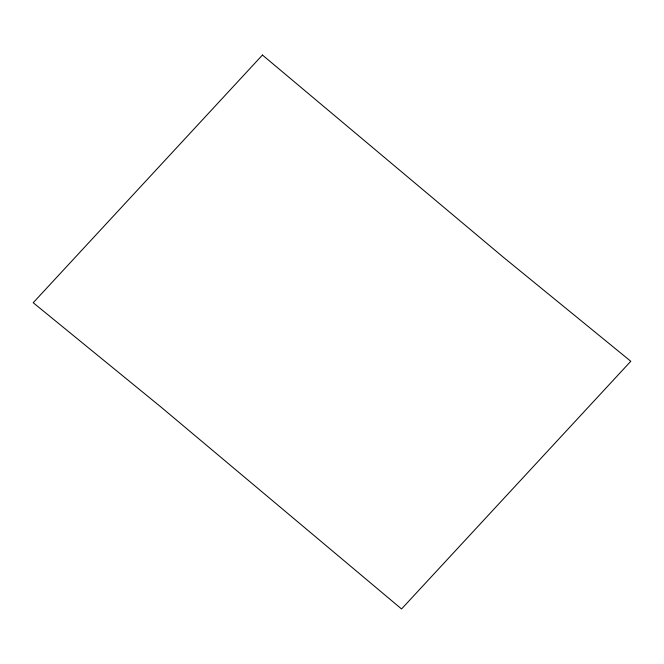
<?xml version="1.0" encoding="UTF-8"?>
<svg xmlns="http://www.w3.org/2000/svg" width="664" height="664" viewBox="0 0 664 664"><rect width="100%" height="100%" fill="white"/><g stroke="black" fill="none" stroke-linecap="round" stroke-linejoin="round"><path stroke-width="1" d="M262.446 55.037L33.2 302.734L160.63 406.75L401.554 608.963L630.8 361.266L503.37 257.25L262.446 55.037"/></g></svg>
